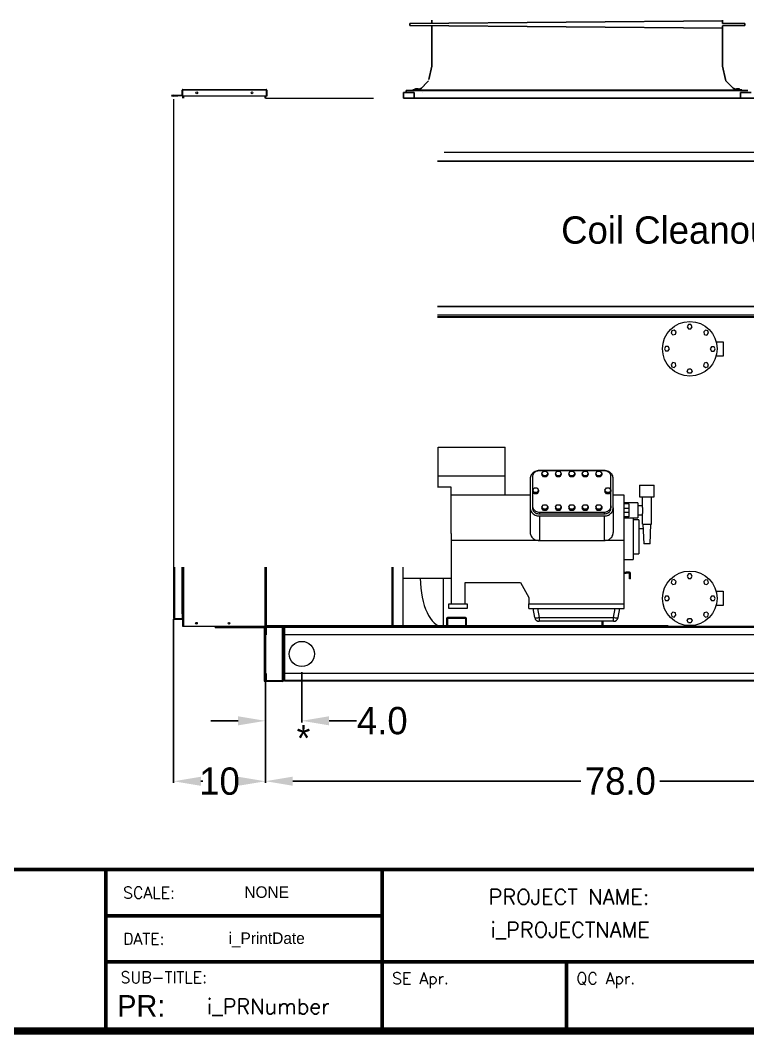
# Model space of a CAD drawing. Header units: inches. Extents: x 1284 to 1617, y -260 to -49.
# Drawn here: x 1462.3 to 1542.2, y -255.2 to -143.8 of the extents above; entities that cross this region are included whole.
import ezdxf
from ezdxf.enums import TextEntityAlignment as Align

# ---------------------------------------------------------------- set-up
doc = ezdxf.new("R2010")
doc.units = ezdxf.units.IN
doc.header["$MEASUREMENT"] = 0
doc.header["$PDSIZE"] = -1
doc.layers.add('1F64', color=7, linetype='Continuous')
doc.layers.add('L64', color=7, linetype='Continuous')
doc.styles.add('SIMPLEX', font='SIMPLEX')
doc.dimstyles.get("Standard").update_dxf_attribs({"dimtxt": 3, "dimasz": 3, "dimexe": 0.18, "dimexo": 0.0625, "dimgap": 0.09, "dimtad": 0, "dimtih": 1, "dimtoh": 1, "dimdec": 1, "dimzin": 0, "dimdsep": 46, "dimtxsty": 'Standard', "dimcen": 0.09, "dimadec": 0, "dimazin": 0, "dimtfac": 1, "dimtdec": 1, "dimtofl": 0, "dimtmove": 0, "dimatfit": 3, "dimfxl": 1, "dimtolj": 1, "dimtzin": 0, "dimarcsym": 0})

# ---------------------------------------------------------------- blocks, each defined once
blk = doc.blocks.new('*D24')
at = {"color": 0, "lineweight": -2}
for p, q in [((1489.25, -216.47), (1489.25, -220.93)), ((1493.25, -217.47), (1493.25, -220.93)), ((1486.25, -220.75), (1483.25, -220.75)), ((1496.25, -220.75), (1499.25, -220.75))]:
    blk.add_line(p, q, dxfattribs=at)
at = {"color": 0}
for points in [[(1486.25, -220.25), (1486.25, -221.25), (1489.25, -220.75)], [(1496.25, -220.25), (1496.25, -221.25), (1493.25, -220.75)]]:
    blk.add_solid(points, dxfattribs=at)
at = {"layer": 'Defpoints', "color": 0}
for p in [(1489.25, -216.41), (1493.25, -217.41), (1489.25, -220.75)]:
    blk.add_point(p, dxfattribs=at)
at = {"color": 0, "insert": (1502.09, -220.75), "char_height": 3, "attachment_point": 5}
blk.add_mtext('\\A1;4.0', dxfattribs=at)
blk = doc.blocks.new('*D25')
at = {"color": 0, "lineweight": -2}
for p, q in [((1479.17, -209.57), (1479.17, -227.57)), ((1489.25, -216.47), (1489.25, -227.57)), ((1482.17, -227.39), (1482.37, -227.39)), ((1486.25, -227.39), (1486.05, -227.39))]:
    blk.add_line(p, q, dxfattribs=at)
at = {"color": 0}
for points in [[(1482.17, -226.89), (1482.17, -227.89), (1479.17, -227.39)], [(1486.25, -226.89), (1486.25, -227.89), (1489.25, -227.39)]]:
    blk.add_solid(points, dxfattribs=at)
at = {"layer": 'Defpoints', "color": 0}
for p in [(1479.17, -209.51), (1489.25, -216.41), (1479.17, -227.39)]:
    blk.add_point(p, dxfattribs=at)
at = {"color": 0, "insert": (1484.21, -227.39), "char_height": 3, "attachment_point": 5}
blk.add_mtext('\\A1;10', dxfattribs=at)
blk = doc.blocks.new('*D27')
at = {"color": 0, "lineweight": -2}
for p, q in [((1489.25, -218.08), (1489.25, -227.56)), ((1567.24, -220.26), (1567.24, -227.56)), ((1492.25, -227.38), (1523.9, -227.38)), ((1564.24, -227.38), (1532.58, -227.38))]:
    blk.add_line(p, q, dxfattribs=at)
at = {"color": 0}
for points in [[(1492.25, -226.88), (1492.25, -227.88), (1489.25, -227.38)], [(1564.24, -226.88), (1564.24, -227.88), (1567.24, -227.38)]]:
    blk.add_solid(points, dxfattribs=at)
at = {"layer": 'Defpoints', "color": 0}
for p in [(1489.25, -218.01), (1567.24, -220.19), (1567.24, -227.38)]:
    blk.add_point(p, dxfattribs=at)
at = {"color": 0, "insert": (1528.24, -227.38), "char_height": 3, "attachment_point": 5}
blk.add_mtext('\\A1;78.0', dxfattribs=at)

msp = doc.modelspace()

# ---------------------------------------------------------------- linework, layer by layer
at = {"color": 7}
for p, q in [((1566.7, -152.41), (1508.17, -152.36)), ((1489.25, -210.31), (1533.5, -210.31)), ((1493.25, -215.41), (1493.25, -217.41)), ((1493.25, -215.41), (1493.25, -217.41))]:
    msp.add_line(p, q, dxfattribs=at)
at = {"color": 7, "lineweight": 25}
for p, q in [((1471.72, -237.09), (1572.97, -237.09)), ((1471.72, -254.81), (1471.72, -237.09)), ((1502.09, -237.09), (1502.09, -254.81)), ((1502.09, -242.16), (1471.72, -242.16)), ((1572.97, -247.22), (1471.72, -247.22)), ((1522.34, -247.22), (1522.34, -254.81))]:
    msp.add_line(p, q, dxfattribs=at)
for points, const_width in [([(1289.47, -254.81), (1613.47, -254.81), (1613.47, -52.31), (1289.47, -52.31), (1289.47, -254.81)], 0.81), ([(1613.47, -237.09), (1370.47, -237.09), (1370.47, -254.81)], 0.405), ([(1471.72, -237.09), (1471.72, -254.81)], 0.405), ([(1502.09, -237.09), (1502.09, -254.81)], 0.405), ([(1502.09, -242.16), (1471.72, -242.16)], 0.405), ([(1572.97, -247.22), (1471.72, -247.22)], 0.405), ([(1522.34, -247.22), (1522.34, -254.81)], 0.405)]:
    msp.add_lwpolyline(points, dxfattribs=dict(at, const_width=const_width))
at = {"layer": '1F64', "color": 7, "linetype": 'Continuous', "lineweight": 25}
for p, q in [((1505.1, -144.18), (1539.47, -143.88)), ((1505.1, -144.4), (1505.1, -144.18)), ((1539.47, -144.7), (1505.1, -144.4)), ((1507.54, -144.16), (1507.54, -143.83)), ((1507.54, -148.88), (1507.54, -144.42)), ((1539.47, -143.83), (1539.47, -144.16)), ((1539.47, -144.16), (1541.91, -144.18)), ((1541.91, -144.4), (1539.47, -144.42)), ((1539.47, -144.42), (1539.47, -148.88)), ((1541.91, -144.18), (1541.91, -144.4)), ((1507.54, -148.88), (1507.21, -150.31)), ((1539.47, -148.88), (1539.8, -150.31)), ((1539.8, -150.31), (1539.84, -150.48)), ((1505.43, -151.54), (1505.43, -151.46)), ((1505.43, -151.46), (1506.17, -151.46)), ((1505.63, -151.46), (1505.63, -151.43)), ((1505.63, -151.43), (1506.03, -151.43)), ((1505.79, -151.34), (1505.79, -151.34)), ((1506.03, -151.43), (1506.1, -151.43)), ((1506.39, -151.28), (1506.1, -151.43)), ((1506.1, -151.43), (1506.1, -151.46)), ((1506.17, -151.46), (1506.3, -151.46)), ((1506.3, -151.46), (1506.3, -151.54)), ((1506.72, -150.94), (1506.39, -151.28)), ((1506.7, -150.94), (1507.17, -150.48)), ((1539.84, -150.48), (1540.31, -150.94)), ((1540.63, -151.28), (1540.29, -150.94)), ((1540.91, -151.43), (1540.63, -151.28)), ((1540.71, -151.54), (1540.71, -151.46)), ((1540.71, -151.46), (1541.45, -151.46)), ((1540.91, -151.46), (1540.92, -151.43)), ((1540.92, -151.43), (1541.31, -151.43)), ((1541.05, -151.34), (1541.05, -151.34)), ((1541.06, -151.34), (1541.06, -151.34)), ((1541.11, -151.35), (1541.11, -151.34)), ((1541.14, -151.34), (1541.14, -151.35)), ((1541.21, -151.34), (1541.21, -151.34)), ((1541.24, -151.34), (1541.23, -151.34)), ((1541.23, -151.34), (1541.23, -151.35)), ((1541.24, -151.35), (1541.24, -151.34)), ((1541.24, -151.34), (1541.24, -151.34)), ((1541.24, -151.34), (1541.24, -151.35)), ((1541.31, -151.43), (1541.38, -151.43)), ((1541.38, -151.43), (1541.38, -151.46)), ((1541.45, -151.46), (1541.58, -151.46)), ((1541.58, -151.46), (1541.58, -151.54)), ((1504.41, -151.77), (1504.41, -152.36)), ((1504.41, -151.77), (1505.59, -151.77)), ((1505.59, -152.36), (1504.41, -152.36)), ((1504.7, -151.54), (1504.79, -151.54)), ((1504.71, -151.71), (1504.7, -151.55)), ((1504.72, -151.71), (1504.72, -151.55)), ((1504.79, -151.54), (1505.43, -151.53)), ((1505.43, -151.54), (1505.44, -151.54)), ((1505.44, -151.54), (1505.5, -151.54)), ((1505.59, -151.77), (1505.59, -152.36)), ((1541.42, -152.36), (1505.59, -152.36)), ((1540.71, -151.5), (1506.3, -151.5)), ((1506.3, -151.53), (1540.71, -151.53)), ((1506.47, -151.77), (1506.47, -151.77)), ((1541.42, -152.36), (1541.42, -151.77)), ((1541.42, -151.77), (1542.6, -151.77)), ((1542.6, -152.36), (1541.42, -152.36)), ((1541.52, -151.54), (1541.57, -151.54)), ((1541.57, -151.54), (1541.58, -151.54)), ((1541.58, -151.53), (1542.23, -151.54))]:
    msp.add_line(p, q, dxfattribs=at)
for start, end in [(111.9486, 137.4745), (42.5255, 68.0156)]:
    msp.add_arc((1505.87, -151.64), 0.316, start, end, dxfattribs=at)
for points, knots in [([(1505.75, -151.35), (1505.75, -151.35), (1505.75, -151.35), (1505.75, -151.35), (1505.75, -151.35), (1505.76, -151.34), (1505.76, -151.34), (1505.77, -151.34), (1505.77, -151.34)], [0, 0, 0, 0, 0.014816, 0.128804, 0.369196, 0.609467, 0.853324, 1, 1, 1, 1]), ([(1505.79, -151.34), (1505.79, -151.34), (1505.78, -151.34), (1505.78, -151.34), (1505.78, -151.34), (1505.77, -151.34), (1505.77, -151.34)], [0, 0, 0, 0, 0.327625, 0.645743, 0.962962, 1, 1, 1, 1]), ([(1505.79, -151.34), (1505.79, -151.34), (1505.79, -151.34), (1505.79, -151.35), (1505.8, -151.35), (1505.81, -151.35), (1505.83, -151.35), (1505.84, -151.34), (1505.85, -151.34), (1505.85, -151.34)], [0, 0, 0, 0, 0.095307, 0.250124, 0.40119, 0.547904, 0.692937, 0.839576, 1, 1, 1, 1]), ([(1505.88, -151.34), (1505.88, -151.34), (1505.87, -151.34), (1505.86, -151.34), (1505.86, -151.34), (1505.85, -151.34)], [0, 0, 0, 0, 0.5, 0.5, 1, 1, 1, 1]), ([(1505.88, -151.34), (1505.88, -151.34), (1505.89, -151.34), (1505.91, -151.35), (1505.92, -151.35), (1505.93, -151.35), (1505.94, -151.35), (1505.94, -151.34), (1505.94, -151.34), (1505.94, -151.34)], [0, 0, 0, 0, 0.154655, 0.309459, 0.460521, 0.607228, 0.75226, 0.898895, 1, 1, 1, 1]), ([(1505.94, -151.34), (1505.94, -151.34), (1505.94, -151.34), (1505.94, -151.34), (1505.94, -151.34)], [0, 0, 0, 0, 0.722606, 1, 1, 1, 1]), ([(1505.96, -151.34), (1505.96, -151.34), (1505.95, -151.34), (1505.95, -151.34), (1505.95, -151.34), (1505.95, -151.34)], [0, 0, 0, 0, 0.336266, 0.673008, 1, 1, 1, 1]), ([(1505.96, -151.34), (1505.96, -151.34), (1505.97, -151.34), (1505.98, -151.35), (1505.98, -151.35), (1505.98, -151.35), (1505.98, -151.35)], [0, 0, 0, 0, 0.310012, 0.620284, 0.923072, 1, 1, 1, 1]), ([(1540.92, -151.42), (1540.93, -151.41), (1540.96, -151.39), (1541, -151.36), (1541.03, -151.35), (1541.04, -151.34)], [0, 0, 0, 0, 0.351375, 0.742096, 1, 1, 1, 1]), ([(1541.03, -151.35), (1541.03, -151.35), (1541.03, -151.35), (1541.04, -151.35), (1541.04, -151.35), (1541.05, -151.34), (1541.06, -151.34), (1541.07, -151.34)], [0, 0, 0, 0, 0.0732586, 0.3003068, 0.5247839, 0.751732, 1, 1, 1, 1]), ([(1541.05, -151.34), (1541.05, -151.34), (1541.05, -151.34), (1541.06, -151.34), (1541.06, -151.34), (1541.06, -151.34)], [0, 0, 0, 0, 0.352869, 0.706243, 1, 1, 1, 1]), ([(1541.09, -151.34), (1541.09, -151.34), (1541.09, -151.34), (1541.08, -151.34), (1541.08, -151.34), (1541.07, -151.34), (1541.07, -151.34), (1541.07, -151.34)], [0, 0, 0, 0, 0.246496, 0.493367, 0.733073, 0.972083, 1, 1, 1, 1]), ([(1541.09, -151.34), (1541.09, -151.34), (1541.09, -151.34), (1541.1, -151.35), (1541.11, -151.35), (1541.12, -151.35), (1541.14, -151.35), (1541.15, -151.34), (1541.16, -151.34), (1541.16, -151.34)], [0, 0, 0, 0, 0.145992, 0.292129, 0.434742, 0.573234, 0.710145, 0.848574, 1, 1, 1, 1]), ([(1541.11, -151.34), (1541.1, -151.34), (1541.1, -151.34), (1541.09, -151.34), (1541.09, -151.34)], [0, 0, 0, 0, 0.874189, 1, 1, 1, 1]), ([(1541.11, -151.34), (1541.11, -151.34), (1541.12, -151.34), (1541.13, -151.34), (1541.13, -151.34), (1541.14, -151.34)], [0, 0, 0, 0, 0.5, 0.5, 1, 1, 1, 1]), ([(1541.15, -151.34), (1541.15, -151.34), (1541.14, -151.34), (1541.14, -151.34), (1541.14, -151.34)], [0, 0, 0, 0, 0.095383, 1, 1, 1, 1]), ([(1541.19, -151.34), (1541.19, -151.34), (1541.18, -151.34), (1541.17, -151.34), (1541.17, -151.34), (1541.16, -151.34), (1541.16, -151.34), (1541.16, -151.34)], [0, 0, 0, 0, 0.246483, 0.493347, 0.733061, 0.972099, 1, 1, 1, 1]), ([(1541.19, -151.34), (1541.19, -151.34), (1541.2, -151.34), (1541.21, -151.35), (1541.22, -151.35), (1541.23, -151.35), (1541.24, -151.35), (1541.24, -151.34), (1541.24, -151.34), (1541.24, -151.34)], [0, 0, 0, 0, 0.175487, 0.351146, 0.522558, 0.601245, 0.767206, 0.93307, 1, 1, 1, 1]), ([(1541.21, -151.34), (1541.21, -151.34), (1541.21, -151.34), (1541.2, -151.34), (1541.2, -151.34)], [0, 0, 0, 0, 0.874185, 1, 1, 1, 1]), ([(1541.21, -151.34), (1541.21, -151.34), (1541.21, -151.34), (1541.21, -151.34), (1541.22, -151.34), (1541.23, -151.34), (1541.23, -151.34), (1541.23, -151.34)], [0, 0, 0, 0, 0.2464974, 0.4933322, 0.7330389, 0.972083, 1, 1, 1, 1]), ([(1541.25, -151.34), (1541.25, -151.34), (1541.24, -151.34), (1541.24, -151.34), (1541.24, -151.34)], [0, 0, 0, 0, 0.4996563, 1, 1, 1, 1]), ([(1541.24, -151.34), (1541.24, -151.34), (1541.24, -151.34), (1541.24, -151.34), (1541.24, -151.34), (1541.24, -151.34)], [0, 0, 0, 0, 0.1143518, 0.9074961, 1, 1, 1, 1]), ([(1541.25, -151.34), (1541.25, -151.34), (1541.26, -151.34), (1541.26, -151.34), (1541.26, -151.34)], [0, 0, 0, 0, 0.874699, 1, 1, 1, 1]), ([(1541.26, -151.34), (1541.27, -151.35), (1541.31, -151.36), (1541.35, -151.39), (1541.37, -151.42), (1541.38, -151.43)], [0, 0, 0, 0, 0.327422, 0.724009, 1, 1, 1, 1]), ([(1504.7, -151.55), (1504.7, -151.54), (1504.7, -151.54), (1504.7, -151.54), (1504.7, -151.54)], [0, 0, 0, 0, 0.999997, 1, 1, 1, 1]), ([(1504.7, -151.55), (1504.7, -151.55), (1504.71, -151.55), (1504.71, -151.55), (1504.72, -151.55), (1504.72, -151.55)], [0, 0, 0, 0, 0.5, 0.5, 1, 1, 1, 1]), ([(1504.71, -151.71), (1504.71, -151.72), (1504.71, -151.73), (1504.71, -151.74), (1504.72, -151.75), (1504.73, -151.76), (1504.74, -151.76), (1504.75, -151.77), (1504.76, -151.77), (1504.77, -151.77)], [0, 0, 0, 0, 0.25, 0.25, 0.5, 0.5, 0.75, 0.75, 1, 1, 1, 1]), ([(1504.78, -151.77), (1504.77, -151.77), (1504.76, -151.77), (1504.74, -151.76), (1504.73, -151.74), (1504.73, -151.72), (1504.72, -151.71)], [0, 0, 0, 0, 0.250003, 0.500004, 0.750006, 1, 1, 1, 1]), ([(1505.5, -151.54), (1505.52, -151.54), (1505.55, -151.54), (1505.6, -151.54), (1505.61, -151.54), (1505.63, -151.54), (1505.64, -151.54), (1505.67, -151.54), (1505.69, -151.54), (1505.72, -151.54), (1505.73, -151.54), (1505.75, -151.54), (1505.77, -151.54), (1505.8, -151.54), (1505.82, -151.54), (1505.86, -151.54), (1505.87, -151.54), (1505.89, -151.54), (1505.9, -151.54), (1505.94, -151.54), (1505.96, -151.54), (1506, -151.54), (1506.01, -151.54), (1506.03, -151.54), (1506.04, -151.54), (1506.07, -151.54), (1506.09, -151.54), (1506.13, -151.54), (1506.15, -151.54), (1506.18, -151.54), (1506.2, -151.54), (1506.23, -151.54), (1506.24, -151.54), (1506.26, -151.54), (1506.27, -151.54), (1506.28, -151.54), (1506.29, -151.54), (1506.3, -151.54), (1506.3, -151.54), (1506.3, -151.54)], [0, 0, 0, 0, 0.125, 0.125, 0.15625, 0.15625, 0.1875, 0.1875, 0.25, 0.25, 0.28125, 0.28125, 0.3125, 0.3125, 0.375, 0.375, 0.40625, 0.40625, 0.4375, 0.4375, 0.5, 0.5, 0.53125, 0.53125, 0.5625, 0.5625, 0.625, 0.625, 0.6875, 0.6875, 0.75, 0.75, 0.8125, 0.8125, 0.875, 0.875, 0.9375, 0.9375, 1, 1, 1, 1]), ([(1540.72, -151.54), (1540.72, -151.54), (1540.72, -151.54), (1540.78, -151.54), (1540.87, -151.54), (1541, -151.54), (1541.15, -151.54), (1541.3, -151.54), (1541.4, -151.54), (1541.47, -151.54), (1541.5, -151.54), (1541.52, -151.54)], [0, 0, 0, 0, 0.08774, 0.218186, 0.348637, 0.479093, 0.609552, 0.740009, 0.870464, 0.911349, 1, 1, 1, 1]), ([(1541.58, -151.54), (1541.59, -151.54), (1541.63, -151.54), (1541.69, -151.54), (1541.75, -151.54), (1541.81, -151.54), (1541.85, -151.54), (1541.86, -151.54), (1541.86, -151.54), (1541.85, -151.54), (1541.82, -151.54), (1541.77, -151.54), (1541.71, -151.54), (1541.64, -151.54), (1541.6, -151.54), (1541.58, -151.54)], [0, 0, 0, 0, 0.056542, 0.140133, 0.223723, 0.307311, 0.390897, 0.474479, 0.500668, 0.584253, 0.667837, 0.751422, 0.835011, 0.918601, 1, 1, 1, 1])]:
    msp.add_open_spline(points, degree=3, knots=knots, dxfattribs=at)
for points in [[(1541.05, -151.34), (1541.04, -151.34), (1541.04, -151.34), (1541.03, -151.35)], [(1504.72, -151.71), (1504.71, -151.71), (1504.71, -151.71), (1504.71, -151.71)]]:
    msp.add_open_spline(points, degree=3, dxfattribs=at)
at = {"layer": 'L64', "color": 7, "linetype": 'Continuous', "lineweight": 15}
for p, q in [((1480.17, -151.49), (1480.1, -151.49)), ((1480.1, -152.02), (1480.1, -151.49)), ((1480.17, -152.02), (1480.17, -151.49)), ((1480.18, -151.49), (1480.18, -151.41)), ((1480.18, -151.41), (1489.32, -151.41)), ((1489.32, -151.49), (1480.18, -151.49)), ((1480.18, -152.16), (1480.18, -151.49)), ((1489.32, -151.41), (1489.32, -151.49)), ((1489.32, -151.49), (1489.32, -152.16)), ((1489.32, -151.49), (1489.32, -152.16)), ((1489.39, -151.49), (1489.32, -151.49)), ((1489.39, -151.49), (1489.39, -152.16)), ((1479.2, -152.06), (1478.95, -152.08)), ((1478.95, -152.08), (1478.96, -152.15)), ((1479.21, -152.14), (1478.96, -152.15)), ((1479.17, -152.47), (1479.17, -209.51)), ((1479.17, -152.47), (1479.17, -209.51)), ((1479.2, -152.06), (1480.1, -152.03)), ((1479.2, -152.06), (1479.21, -152.14)), ((1479.21, -152.14), (1480.1, -152.1)), ((1480.17, -152.02), (1480.1, -152.02)), ((1480.1, -152.03), (1480.1, -152.1)), ((1480.17, -151.55), (1480.18, -151.55)), ((1480.17, -152.36), (1480.17, -152.02)), ((1489.32, -152.16), (1480.18, -152.16)), ((1480.25, -152.16), (1480.25, -152.36)), ((1489.17, -152.16), (1489.17, -152.36)), ((1489.25, -152.16), (1489.25, -152.36)), ((1489.25, -152.36), (1501.12, -152.36)), ((1489.39, -152.16), (1489.32, -152.16)), ((1508.17, -159.25), (1566.65, -159.25)), ((1508.17, -159.25), (1566.65, -159.25)), ((1508.17, -159.25), (1566.65, -159.25)), ((1508.88, -158.32), (1566.65, -158.32)), ((1508.17, -159.3), (1566.65, -159.3)), ((1508.17, -175.2), (1566.65, -175.2)), ((1508.17, -175.25), (1566.65, -175.25)), ((1508.17, -175.25), (1566.65, -175.25)), ((1508.17, -176.17), (1566.65, -176.17)), ((1508.17, -176.36), (1566.45, -176.36)), ((1508.17, -176.36), (1566.7, -176.36)), ((1508.17, -176.41), (1566.45, -176.41)), ((1538.77, -179.12), (1539.53, -179.12)), ((1539.53, -179.12), (1539.53, -180.69)), ((1539.53, -180.69), (1538.77, -180.69)), ((1508.23, -190.7), (1515.6, -190.7)), ((1508.23, -193.84), (1508.23, -190.7)), ((1515.6, -193.84), (1515.6, -190.7)), ((1526.46, -193.28), (1519.34, -193.28)), ((1526.46, -193.29), (1519.34, -193.29)), ((1519.62, -193.58), (1519.78, -193.33)), ((1519.78, -193.83), (1519.62, -193.58)), ((1519.62, -193.58), (1519.62, -193.71)), ((1519.78, -193.96), (1519.62, -193.71)), ((1519.78, -193.33), (1520.1, -193.33)), ((1520.1, -193.33), (1520.26, -193.58)), ((1520.26, -193.58), (1520.1, -193.83)), ((1520.26, -193.71), (1520.1, -193.96)), ((1520.26, -193.58), (1520.26, -193.71)), ((1521.1, -193.58), (1521.26, -193.33)), ((1521.26, -193.83), (1521.1, -193.58)), ((1521.1, -193.58), (1521.1, -193.71)), ((1521.26, -193.96), (1521.1, -193.71)), ((1521.26, -193.33), (1521.58, -193.33)), ((1521.58, -193.33), (1521.75, -193.58)), ((1521.75, -193.58), (1521.58, -193.83)), ((1521.75, -193.71), (1521.58, -193.96)), ((1521.75, -193.58), (1521.75, -193.71)), ((1522.58, -193.58), (1522.74, -193.33)), ((1522.74, -193.83), (1522.58, -193.58)), ((1522.58, -193.58), (1522.58, -193.71)), ((1522.74, -193.96), (1522.58, -193.71)), ((1522.74, -193.33), (1523.06, -193.33)), ((1523.06, -193.33), (1523.23, -193.58)), ((1523.23, -193.58), (1523.06, -193.83)), ((1523.23, -193.71), (1523.06, -193.96)), ((1523.23, -193.58), (1523.23, -193.71)), ((1524.06, -193.58), (1524.22, -193.33)), ((1524.06, -193.58), (1524.06, -193.71)), ((1524.22, -193.83), (1524.06, -193.58)), ((1524.22, -193.96), (1524.06, -193.71)), ((1524.22, -193.33), (1524.54, -193.33)), ((1524.54, -193.33), (1524.71, -193.58)), ((1524.71, -193.58), (1524.54, -193.83)), ((1524.71, -193.71), (1524.54, -193.96)), ((1524.71, -193.58), (1524.71, -193.71)), ((1525.54, -193.58), (1525.7, -193.33)), ((1525.54, -193.58), (1525.54, -193.71)), ((1525.7, -193.83), (1525.54, -193.58)), ((1525.7, -193.96), (1525.54, -193.71)), ((1525.7, -193.33), (1526.02, -193.33)), ((1526.02, -193.33), (1526.19, -193.58)), ((1526.19, -193.58), (1526.02, -193.83)), ((1526.19, -193.71), (1526.02, -193.96)), ((1526.19, -193.58), (1526.19, -193.71)), ((1508.23, -195.1), (1508.23, -193.84)), ((1508.23, -193.84), (1515.6, -193.84)), ((1515.6, -195.98), (1515.6, -193.84)), ((1518.34, -194.16), (1518.34, -197.36)), ((1518.59, -193.96), (1518.59, -197.16)), ((1520.1, -193.83), (1519.78, -193.83)), ((1519.78, -193.83), (1519.78, -193.96)), ((1520.1, -193.96), (1519.78, -193.96)), ((1520.1, -193.83), (1520.1, -193.96)), ((1521.58, -193.83), (1521.26, -193.83)), ((1521.26, -193.83), (1521.26, -193.96)), ((1521.58, -193.96), (1521.26, -193.96)), ((1521.58, -193.83), (1521.58, -193.96)), ((1523.06, -193.83), (1522.74, -193.83)), ((1522.74, -193.83), (1522.74, -193.96)), ((1523.06, -193.96), (1522.74, -193.96)), ((1523.06, -193.83), (1523.06, -193.96)), ((1524.22, -193.83), (1524.22, -193.96)), ((1524.54, -193.83), (1524.22, -193.83)), ((1524.54, -193.96), (1524.22, -193.96)), ((1524.54, -193.83), (1524.54, -193.96)), ((1525.7, -193.83), (1525.7, -193.96)), ((1526.02, -193.83), (1525.7, -193.83)), ((1526.02, -193.96), (1525.7, -193.96)), ((1526.02, -193.83), (1526.02, -193.96)), ((1527.21, -197.16), (1527.21, -193.96)), ((1527.46, -197.36), (1527.46, -194.16)), ((1530.35, -194.89), (1530.35, -196.14)), ((1530.35, -194.89), (1531.97, -194.89)), ((1531.97, -196.14), (1531.97, -194.89)), ((1509.64, -195.1), (1508.17, -195.1)), ((1509.64, -200.17), (1509.64, -195.1)), ((1518.34, -195.98), (1509.64, -195.98)), ((1517.46, -195.92), (1517.46, -195.98)), ((1517.46, -195.92), (1518.34, -195.92)), ((1518.62, -195.42), (1518.78, -195.17)), ((1518.78, -195.67), (1518.62, -195.42)), ((1518.62, -195.42), (1518.62, -195.56)), ((1518.78, -195.81), (1518.62, -195.56)), ((1518.78, -195.17), (1519.1, -195.17)), ((1518.78, -195.67), (1518.78, -195.81)), ((1519.1, -195.67), (1518.78, -195.67)), ((1519.1, -195.81), (1518.78, -195.81)), ((1519.1, -195.17), (1519.26, -195.42)), ((1519.26, -195.42), (1519.1, -195.67)), ((1519.26, -195.56), (1519.1, -195.81)), ((1519.1, -195.67), (1519.1, -195.81)), ((1519.26, -195.42), (1519.26, -195.56)), ((1526.54, -195.42), (1526.7, -195.17)), ((1526.7, -195.67), (1526.54, -195.42)), ((1526.54, -195.42), (1526.54, -195.56)), ((1526.7, -195.81), (1526.54, -195.56)), ((1526.7, -195.17), (1527.02, -195.17)), ((1527.03, -195.67), (1526.7, -195.67)), ((1526.7, -195.67), (1526.7, -195.81)), ((1527.03, -195.81), (1526.7, -195.81)), ((1527.02, -195.17), (1527.19, -195.42)), ((1527.19, -195.42), (1527.03, -195.67)), ((1527.19, -195.56), (1527.03, -195.81)), ((1527.03, -195.67), (1527.03, -195.81)), ((1527.19, -195.42), (1527.19, -195.56)), ((1528.66, -195.98), (1527.46, -195.98)), ((1528.66, -200.96), (1528.66, -195.98)), ((1518.59, -197.16), (1518.59, -197.36)), ((1519.62, -197.27), (1519.78, -197.02)), ((1519.78, -197.02), (1520.1, -197.02)), ((1520.1, -197.02), (1520.26, -197.27)), ((1521.1, -197.27), (1521.26, -197.02)), ((1521.26, -197.02), (1521.58, -197.02)), ((1521.58, -197.02), (1521.75, -197.27)), ((1522.58, -197.27), (1522.74, -197.02)), ((1522.74, -197.02), (1523.06, -197.02)), ((1523.06, -197.02), (1523.23, -197.27)), ((1524.06, -197.27), (1524.22, -197.02)), ((1524.22, -197.02), (1524.54, -197.02)), ((1524.54, -197.02), (1524.71, -197.27)), ((1525.54, -197.27), (1525.7, -197.02)), ((1525.7, -197.02), (1526.02, -197.02)), ((1526.02, -197.02), (1526.19, -197.27)), ((1527.21, -197.16), (1527.21, -197.36)), ((1530.16, -196.83), (1528.66, -196.83)), ((1529.16, -196.94), (1528.66, -196.94)), ((1529.16, -196.94), (1529.16, -197.43)), ((1530.16, -196.83), (1530.16, -198.46)), ((1530.66, -197.14), (1530.16, -197.14)), ((1530.35, -196.14), (1531.97, -196.14)), ((1530.66, -197.31), (1530.66, -196.14)), ((1531.66, -199.14), (1531.66, -196.14)), ((1518.34, -197.36), (1518.34, -200.07)), ((1519.34, -197.82), (1519.34, -198.03)), ((1519.34, -197.82), (1526.46, -197.82)), ((1519.34, -198.03), (1526.46, -198.03)), ((1519.34, -198.25), (1526.46, -198.25)), ((1519.34, -198.25), (1519.34, -200.96)), ((1519.62, -197.27), (1519.62, -197.4)), ((1519.78, -197.52), (1519.62, -197.27)), ((1519.78, -197.65), (1519.62, -197.4)), ((1519.78, -197.52), (1519.78, -197.65)), ((1520.1, -197.52), (1519.78, -197.52)), ((1520.1, -197.65), (1519.78, -197.65)), ((1520.26, -197.27), (1520.1, -197.52)), ((1520.26, -197.4), (1520.1, -197.65)), ((1520.1, -197.52), (1520.1, -197.65)), ((1520.26, -197.27), (1520.26, -197.4)), ((1521.26, -197.52), (1521.1, -197.27)), ((1521.1, -197.27), (1521.1, -197.4)), ((1521.26, -197.65), (1521.1, -197.4)), ((1521.58, -197.52), (1521.26, -197.52)), ((1521.26, -197.52), (1521.26, -197.65)), ((1521.58, -197.65), (1521.26, -197.65)), ((1521.75, -197.27), (1521.58, -197.52)), ((1521.75, -197.4), (1521.58, -197.65)), ((1521.58, -197.52), (1521.58, -197.65)), ((1521.75, -197.27), (1521.75, -197.4)), ((1522.74, -197.52), (1522.58, -197.27)), ((1522.58, -197.27), (1522.58, -197.4)), ((1522.74, -197.65), (1522.58, -197.4)), ((1522.74, -197.52), (1522.74, -197.65)), ((1523.06, -197.52), (1522.74, -197.52)), ((1523.06, -197.65), (1522.74, -197.65)), ((1523.23, -197.27), (1523.06, -197.52)), ((1523.23, -197.4), (1523.06, -197.65)), ((1523.06, -197.52), (1523.06, -197.65)), ((1523.23, -197.27), (1523.23, -197.4)), ((1524.22, -197.52), (1524.06, -197.27)), ((1524.06, -197.27), (1524.06, -197.4)), ((1524.22, -197.65), (1524.06, -197.4)), ((1524.54, -197.52), (1524.22, -197.52)), ((1524.22, -197.52), (1524.22, -197.65)), ((1524.54, -197.65), (1524.22, -197.65)), ((1524.71, -197.27), (1524.54, -197.52)), ((1524.71, -197.4), (1524.54, -197.65)), ((1524.54, -197.52), (1524.54, -197.65)), ((1524.71, -197.27), (1524.71, -197.4)), ((1525.54, -197.27), (1525.54, -197.4)), ((1525.7, -197.52), (1525.54, -197.27)), ((1525.7, -197.65), (1525.54, -197.4)), ((1525.7, -197.52), (1525.7, -197.65)), ((1526.02, -197.52), (1525.7, -197.52)), ((1526.02, -197.65), (1525.7, -197.65)), ((1526.19, -197.27), (1526.02, -197.52)), ((1526.19, -197.4), (1526.02, -197.65)), ((1526.02, -197.52), (1526.02, -197.65)), ((1526.19, -197.27), (1526.19, -197.4)), ((1526.46, -197.82), (1526.46, -198.03)), ((1526.46, -198.25), (1526.46, -200.96)), ((1527.46, -197.36), (1527.46, -200.07)), ((1529.16, -197.43), (1528.66, -197.43)), ((1529.16, -197.86), (1528.66, -197.86)), ((1529.16, -197.43), (1529.16, -197.86)), ((1529.16, -197.86), (1529.16, -198.35)), ((1530.16, -198.14), (1530.66, -198.14)), ((1530.66, -197.31), (1530.66, -197.98)), ((1530.66, -199.14), (1530.66, -197.98)), ((1529.16, -198.35), (1528.66, -198.35)), ((1528.66, -198.46), (1530.16, -198.46)), ((1529.66, -198.46), (1529.66, -203.04)), ((1530.28, -198.67), (1529.66, -198.67)), ((1530.28, -198.67), (1530.28, -202.4)), ((1530.66, -199.14), (1531.66, -199.14)), ((1530.72, -199.14), (1530.8, -201.31)), ((1531.52, -201.31), (1531.6, -199.14)), ((1509.64, -200.17), (1509.64, -200.96)), ((1530.74, -199.66), (1530.28, -199.66)), ((1509.64, -200.96), (1509.64, -207.91)), ((1519.34, -200.96), (1509.64, -200.96)), ((1519.34, -200.96), (1526.46, -200.96)), ((1528.66, -200.96), (1526.46, -200.96)), ((1528.66, -207.91), (1528.66, -200.96)), ((1531.52, -201.31), (1530.8, -201.31)), ((1529.66, -202.4), (1530.28, -202.4)), ((1528.66, -203.04), (1529.66, -203.04)), ((1479.25, -203.86), (1479.25, -209.51)), ((1479.25, -203.86), (1479.25, -209.51)), ((1480.1, -209.01), (1480.1, -203.86)), ((1480.1, -203.86), (1480.1, -209.51)), ((1480.1, -209.01), (1480.1, -203.86)), ((1480.1, -203.86), (1480.1, -209.51)), ((1480.17, -210.41), (1480.17, -203.86)), ((1480.17, -210.41), (1480.17, -203.86)), ((1480.25, -203.86), (1480.25, -210.41)), ((1480.25, -203.86), (1480.25, -210.41)), ((1489.17, -203.86), (1489.17, -210.41)), ((1489.25, -203.86), (1489.25, -210.41)), ((1489.35, -203.86), (1489.35, -210.31)), ((1503.14, -203.86), (1503.14, -210.31)), ((1503.25, -203.86), (1503.25, -210.31)), ((1503.25, -210.31), (1503.25, -203.86)), ((1504.39, -210.31), (1504.39, -203.86)), ((1528.66, -204.41), (1528.87, -204.41)), ((1528.66, -204.52), (1528.87, -204.52)), ((1528.87, -204.41), (1528.87, -204.52)), ((1529.25, -204.41), (1528.87, -204.41)), ((1529.25, -204.52), (1528.87, -204.52)), ((1529.25, -204.41), (1529.25, -204.52)), ((1529.25, -204.52), (1529.35, -204.52)), ((1529.25, -205.16), (1529.25, -204.52)), ((1529.35, -205.16), (1529.35, -204.52)), ((1504.39, -205.1), (1509.64, -205.1)), ((1508.76, -205.1), (1508.76, -210.41)), ((1508.77, -205.1), (1508.77, -210.4)), ((1508.78, -205.1), (1508.78, -210.41)), ((1511.18, -205.57), (1515.05, -205.57)), ((1511.18, -207.91), (1511.18, -205.57)), ((1515.05, -205.57), (1517.26, -205.57)), ((1517.26, -205.57), (1518.17, -207.19)), ((1529.35, -205.16), (1529.25, -205.16)), ((1538.77, -206.52), (1539.53, -206.52)), ((1539.53, -206.52), (1539.53, -208.09)), ((1509.41, -208.41), (1509.41, -207.91)), ((1509.41, -207.91), (1511.41, -207.91)), ((1511.41, -207.91), (1511.41, -208.41)), ((1518.17, -207.19), (1518.17, -207.91)), ((1518.17, -207.91), (1528.66, -207.91)), ((1518.17, -208.41), (1518.17, -207.91)), ((1528.66, -208.41), (1528.66, -207.91)), ((1539.53, -208.09), (1538.77, -208.09)), ((1480.1, -209.01), (1480.17, -209.01)), ((1480.1, -209.01), (1480.1, -209.51)), ((1509.25, -209.41), (1509.25, -209.52)), ((1511.24, -209.41), (1509.25, -209.41)), ((1511.41, -208.41), (1509.41, -208.41)), ((1511.24, -209.52), (1511.24, -209.41)), ((1518.17, -208.41), (1528.66, -208.41)), ((1518.83, -209.4), (1518.66, -208.41)), ((1519.15, -208.41), (1519.33, -209.4)), ((1519.33, -209.4), (1527.49, -209.4)), ((1519.33, -209.4), (1519.33, -209.82)), ((1527.49, -209.4), (1527.67, -208.41)), ((1527.49, -209.82), (1527.49, -209.4)), ((1528.16, -208.41), (1527.98, -209.4)), ((1479.17, -209.51), (1479.25, -209.51)), ((1479.25, -209.51), (1480.1, -209.51)), ((1479.25, -209.51), (1479.25, -209.58)), ((1479.25, -209.51), (1480.17, -209.51)), ((1479.25, -209.58), (1480.17, -209.58)), ((1480.1, -209.51), (1480.17, -209.51)), ((1480.1, -209.51), (1480.1, -209.51)), ((1480.25, -210.41), (1480.17, -210.41)), ((1489.17, -210.41), (1480.25, -210.41)), ((1483.75, -210.41), (1483.75, -210.55)), ((1489.11, -210.41), (1489.11, -216.41)), ((1489.11, -210.41), (1489.11, -216.41)), ((1489.25, -210.41), (1489.17, -210.41)), ((1489.25, -210.31), (1489.35, -210.31)), ((1489.25, -210.41), (1489.25, -210.52)), ((1489.35, -210.52), (1489.25, -210.52)), ((1489.25, -210.52), (1489.25, -211.29)), ((1489.35, -210.31), (1503.14, -210.31)), ((1489.35, -210.31), (1489.35, -210.41)), ((1489.35, -210.41), (1489.35, -210.52)), ((1491.14, -210.41), (1489.35, -210.41)), ((1491.14, -210.52), (1489.35, -210.52)), ((1489.35, -210.52), (1489.35, -211.29)), ((1491.14, -210.41), (1503.14, -210.41)), ((1491.14, -210.52), (1491.14, -210.41)), ((1491.14, -216.31), (1491.14, -210.52)), ((1491.25, -210.52), (1491.14, -210.52)), ((1491.25, -210.52), (1491.25, -216.31)), ((1491.25, -210.52), (1491.35, -210.52)), ((1565.13, -210.41), (1491.35, -210.41)), ((1491.35, -210.41), (1491.35, -210.52)), ((1565.13, -210.52), (1491.35, -210.52)), ((1491.35, -210.52), (1491.35, -211.29)), ((1491.35, -210.52), (1491.35, -216.31)), ((1491.35, -210.52), (1491.35, -210.52)), ((1503.14, -210.31), (1503.14, -210.41)), ((1503.14, -210.31), (1503.25, -210.31)), ((1503.25, -210.31), (1503.25, -210.31)), ((1503.25, -210.31), (1504.39, -210.31)), ((1508.76, -210.41), (1508.77, -210.4)), ((1508.77, -210.4), (1508.78, -210.41)), ((1509.25, -209.52), (1509.14, -209.52)), ((1509.14, -209.52), (1509.14, -210.41)), ((1511.24, -209.52), (1509.25, -209.52)), ((1509.25, -209.52), (1509.25, -210.41)), ((1511.35, -209.52), (1511.25, -209.52)), ((1511.25, -210.41), (1511.25, -209.52)), ((1511.35, -210.41), (1511.35, -209.52)), ((1527.49, -209.82), (1519.33, -209.82)), ((1526.25, -210.41), (1526.25, -209.82)), ((1526.35, -210.41), (1526.35, -209.82)), ((1489.11, -210.55), (1483.75, -210.55)), ((1487.74, -210.55), (1487.25, -210.55)), ((1489.25, -211.29), (1489.25, -215.54)), ((1489.35, -211.29), (1489.25, -211.29)), ((1565.13, -211.29), (1491.35, -211.29)), ((1491.35, -215.54), (1491.35, -211.29)), ((1489.25, -215.54), (1489.35, -215.54)), ((1489.25, -215.54), (1489.25, -216.31)), ((1489.35, -215.54), (1489.35, -216.31)), ((1565.13, -215.54), (1491.35, -215.54)), ((1491.35, -215.54), (1491.35, -216.31)), ((1489.11, -216.41), (1489.25, -216.41)), ((1489.11, -216.41), (1489.11, -216.41)), ((1489.25, -216.31), (1489.25, -216.41)), ((1489.25, -216.31), (1489.35, -216.31)), ((1489.35, -216.31), (1489.35, -216.41)), ((1489.35, -216.31), (1491.14, -216.31)), ((1489.35, -216.41), (1491.14, -216.41)), ((1491.14, -216.31), (1491.25, -216.31)), ((1491.14, -216.41), (1491.14, -216.31)), ((1491.25, -216.31), (1491.35, -216.31)), ((1565.13, -216.31), (1491.35, -216.31)), ((1491.35, -216.31), (1491.35, -216.41)), ((1491.35, -216.31), (1491.35, -216.31)), ((1565.13, -216.41), (1491.35, -216.41))]:
    msp.add_line(p, q, dxfattribs=at)
for points in [[(1534.29, -178.31), (1534.36, -178.04), (1534.16, -177.84), (1533.89, -177.92), (1533.82, -178.19), (1534.02, -178.38)], [(1535.57, -177.47), (1535.71, -177.71), (1535.99, -177.71), (1536.13, -177.47), (1535.99, -177.22), (1535.71, -177.22)], [(1537.46, -178.32), (1537.73, -178.39), (1537.93, -178.19), (1537.86, -177.92), (1537.59, -177.85), (1537.39, -178.05)], [(1533.63, -179.9), (1533.49, -179.65), (1533.21, -179.65), (1533.07, -179.9), (1533.21, -180.14), (1533.49, -180.14)], [(1538.11, -179.91), (1538.25, -180.15), (1538.53, -180.15), (1538.67, -179.91), (1538.53, -179.67), (1538.25, -179.67)], [(1534.28, -181.48), (1534.01, -181.41), (1533.81, -181.61), (1533.88, -181.88), (1534.15, -181.95), (1534.35, -181.76)], [(1537.45, -181.49), (1537.38, -181.76), (1537.58, -181.96), (1537.85, -181.89), (1537.92, -181.62), (1537.72, -181.42)], [(1535.57, -182.34), (1535.71, -182.1), (1535.99, -182.1), (1536.13, -182.34), (1535.99, -182.58), (1535.71, -182.58)], [(1535.57, -204.86), (1535.71, -205.11), (1535.99, -205.11), (1536.13, -204.86), (1535.99, -204.62), (1535.71, -204.62)], [(1534.29, -205.71), (1534.36, -205.44), (1534.16, -205.24), (1533.89, -205.31), (1533.82, -205.59), (1534.02, -205.78)], [(1537.46, -205.72), (1537.73, -205.79), (1537.93, -205.59), (1537.86, -205.32), (1537.59, -205.25), (1537.39, -205.45)], [(1533.63, -207.3), (1533.49, -207.05), (1533.21, -207.05), (1533.07, -207.3), (1533.21, -207.54), (1533.49, -207.54)], [(1538.11, -207.31), (1538.25, -207.55), (1538.53, -207.55), (1538.67, -207.31), (1538.53, -207.07), (1538.25, -207.07)], [(1534.28, -208.88), (1534.01, -208.81), (1533.81, -209.01), (1533.88, -209.28), (1534.15, -209.35), (1534.35, -209.15)], [(1537.45, -208.89), (1537.38, -209.16), (1537.58, -209.36), (1537.85, -209.29), (1537.92, -209.02), (1537.72, -208.82)], [(1535.57, -209.74), (1535.71, -209.5), (1535.99, -209.5), (1536.13, -209.74), (1535.99, -209.98), (1535.71, -209.98)]]:
    msp.add_lwpolyline(points, close=True, dxfattribs=at)
at = {"layer": 'L64', "color": 7, "linetype": 'Continuous', "lineweight": 15, "flags": 128}
for points in [[(1519.34, -193.28), (1519.22, -193.28), (1519.1, -193.3), (1518.99, -193.33), (1518.88, -193.38), (1518.77, -193.43), (1518.68, -193.5), (1518.59, -193.58), (1518.52, -193.66), (1518.45, -193.75), (1518.41, -193.85), (1518.37, -193.95), (1518.35, -194.06), (1518.34, -194.16)], [(1519.34, -193.29), (1519.23, -193.3), (1519.13, -193.32), (1519.03, -193.35), (1518.93, -193.4), (1518.85, -193.46), (1518.77, -193.52), (1518.71, -193.6), (1518.66, -193.68), (1518.62, -193.77), (1518.6, -193.86), (1518.59, -193.96)], [(1527.46, -194.16), (1527.46, -194.06), (1527.43, -193.95), (1527.4, -193.85), (1527.35, -193.75), (1527.29, -193.66), (1527.21, -193.58), (1527.13, -193.5), (1527.03, -193.43), (1526.93, -193.38), (1526.82, -193.33), (1526.7, -193.3), (1526.58, -193.28), (1526.46, -193.28)], [(1527.21, -193.96), (1527.2, -193.86), (1527.18, -193.77), (1527.14, -193.68), (1527.09, -193.6), (1527.03, -193.52), (1526.95, -193.46), (1526.87, -193.4), (1526.77, -193.35), (1526.67, -193.32), (1526.57, -193.3), (1526.46, -193.29)], [(1518.59, -197.16), (1518.6, -197.25), (1518.62, -197.35), (1518.66, -197.43), (1518.71, -197.52), (1518.77, -197.59), (1518.85, -197.66), (1518.93, -197.72), (1519.03, -197.76), (1519.13, -197.8), (1519.23, -197.82), (1519.34, -197.82)], [(1526.46, -197.82), (1526.57, -197.82), (1526.67, -197.8), (1526.77, -197.76), (1526.87, -197.72), (1526.95, -197.66), (1527.03, -197.59), (1527.09, -197.52), (1527.14, -197.43), (1527.18, -197.35), (1527.2, -197.25), (1527.21, -197.16)], [(1518.34, -197.36), (1518.35, -197.47), (1518.37, -197.58), (1518.41, -197.68), (1518.45, -197.78), (1518.52, -197.87), (1518.59, -197.95), (1518.68, -198.03), (1518.77, -198.09), (1518.88, -198.15), (1518.99, -198.19), (1519.1, -198.23), (1519.22, -198.25), (1519.34, -198.25)], [(1518.59, -197.36), (1518.6, -197.46), (1518.62, -197.55), (1518.66, -197.64), (1518.71, -197.72), (1518.77, -197.8), (1518.85, -197.87), (1518.93, -197.92), (1519.03, -197.97), (1519.13, -198), (1519.23, -198.02), (1519.34, -198.03)], [(1526.46, -198.03), (1526.57, -198.02), (1526.67, -198), (1526.77, -197.97), (1526.87, -197.92), (1526.95, -197.87), (1527.03, -197.8), (1527.09, -197.72), (1527.14, -197.64), (1527.18, -197.55), (1527.2, -197.46), (1527.21, -197.36)], [(1526.46, -198.25), (1526.58, -198.25), (1526.7, -198.23), (1526.82, -198.19), (1526.93, -198.15), (1527.03, -198.09), (1527.13, -198.03), (1527.21, -197.95), (1527.29, -197.87), (1527.35, -197.78), (1527.4, -197.68), (1527.43, -197.58), (1527.46, -197.47), (1527.46, -197.36)], [(1518.34, -200.07), (1518.35, -200.18), (1518.37, -200.28), (1518.41, -200.38), (1518.45, -200.48), (1518.52, -200.57), (1518.59, -200.66), (1518.68, -200.73), (1518.77, -200.8), (1518.88, -200.86), (1518.99, -200.9), (1519.1, -200.93), (1519.22, -200.95), (1519.34, -200.96)], [(1526.46, -200.96), (1526.58, -200.95), (1526.7, -200.93), (1526.82, -200.9), (1526.93, -200.86), (1527.03, -200.8), (1527.13, -200.73), (1527.21, -200.66), (1527.29, -200.57), (1527.35, -200.48), (1527.4, -200.38), (1527.43, -200.28), (1527.46, -200.18), (1527.46, -200.07)], [(1518.83, -209.4), (1518.84, -209.42), (1518.87, -209.43), (1518.9, -209.43), (1518.95, -209.44), (1519.01, -209.44), (1519.08, -209.43), (1519.16, -209.43), (1519.24, -209.42), (1519.33, -209.4)], [(1527.49, -209.4), (1527.57, -209.42), (1527.66, -209.43), (1527.73, -209.43), (1527.8, -209.44), (1527.86, -209.44), (1527.91, -209.43), (1527.95, -209.43), (1527.97, -209.42), (1527.98, -209.4)]]:
    msp.add_lwpolyline(points, dxfattribs=at)
at = {"layer": 'L64', "color": 7, "linetype": 'Continuous', "lineweight": 15}
for centre, radius in [((1481.71, -151.79), 0.0995), ((1487.78, -151.79), 0.0995), ((1535.87, -179.9), 3), ((1535.87, -207.3), 3), ((1481.67, -210.04), 0.0995), ((1485.25, -210.04), 0.0995), ((1493.25, -213.41), 1.38)]:
    msp.add_circle(centre, radius, dxfattribs=at)
for centre, radius, start, end in [((1480.18, -151.49), 0.0757, 90, 180), ((1480.18, -151.49), 0.001, 90, 180), ((1489.32, -151.49), 0.0757, 0, 90), ((1489.32, -151.49), 0.001, 0, 90), ((1480.1, -152.02), 0.001, 272.5, 0), ((1480.1, -152.02), 0.0757, 272.5, 343.347), ((1529.25, -204.52), 0.106, 0, 90), ((1529.25, -204.52), 0.001, 0, 90), ((1509.25, -209.52), 0.106, 90, 180), ((1511.24, -209.52), 0.106, 0, 90), ((1519.33, -209.32), 0.5, 190, 270), ((1527.49, -209.32), 0.5, 270, 350), ((1479.25, -209.51), 0.0757, 180, 270), ((1479.25, -209.51), 0.001, 180, 270), ((1489.35, -210.52), 0.106, 90, 180), ((1489.35, -210.52), 0.001, 90, 180), ((1491.14, -210.52), 0.106, 360, 90), ((1491.14, -210.52), 0.001, 0, 90), ((1509.25, -209.52), 0.001, 90, 180), ((1511.24, -209.52), 0.001, 0, 90), ((1489.35, -216.31), 0.106, 180, 270), ((1489.35, -216.31), 0.001, 180, 270), ((1491.14, -216.31), 0.001, 270, 0), ((1491.14, -216.31), 0.106, 270, 0)]:
    msp.add_arc(centre, radius, start, end, dxfattribs=at)
msp.add_ellipse((1508.77, -205.04), major_axis=(0, 5.38), ratio=0.465116, start_param=1.582424, end_param=3.136731, dxfattribs=at)
for points, knots in [([(1489.25, -210.31), (1489.25, -210.32), (1489.25, -210.35), (1489.28, -210.38), (1489.31, -210.41), (1489.34, -210.41), (1489.35, -210.41)], [0, 0, 0, 0, 0.250001, 0.5, 0.75, 1, 1, 1, 1]), ([(1489.35, -210.41), (1489.35, -210.41), (1489.35, -210.41), (1489.35, -210.38), (1489.35, -210.35), (1489.35, -210.32), (1489.35, -210.31)], [0, 0, 0, 0, 0.250001, 0.499999, 0.75, 1, 1, 1, 1])]:
    msp.add_open_spline(points, degree=3, knots=knots, dxfattribs=at)

# ---------------------------------------------------------------- texts
at = {"color": 7, "text_generation_flag": 2}
msp.add_text('*', height=2.89, dxfattribs=at).set_placement((1494.19, -224.09))
at = {"color": 7, "lineweight": 25, "style": 'SIMPLEX'}
for s, p in [('SCALE:', (1473.62, -240.26)), ('DATE:', (1473.62, -245.32)), ('SUB-TITLE:', (1473.34, -249.55)), ('SE Apr.', (1503.17, -249.67)), ('QC Apr.', (1523.42, -249.67))]:
    msp.add_text(s, height=1.266, dxfattribs=at).set_placement(p)
at = {"color": 7, "lineweight": 25}
for s, height, p in [('NONE', 1.266, (1489.39, -240.19)), ('i_PrintDate', 1.2656, (1489.39, -245.25))]:
    msp.add_text(s, height=height, dxfattribs=at).set_placement(p, align=Align.CENTER)
at = {"color": 7, "lineweight": 25, "style": 'SIMPLEX'}
for s, height, p in [('PROJECT NAME:', 1.6807, (1522.6, -240.93)), ('i_PROJECTNAME', 1.6807, (1522.72, -244.53)), ('i_PRNumber', 1.681, (1489.57, -252.95))]:
    msp.add_text(s, height=height, dxfattribs=at).set_placement(p, align=Align.CENTER)
at = {"color": 7, "lineweight": 25}
msp.add_text('PR:', height=2.373, dxfattribs=at).set_placement((1478.26, -253.24), align=Align.RIGHT)
at = {"color": 7, "insert": (1545.82, -168.4), "char_height": 3, "attachment_point": 9}
msp.add_mtext('Coil Cleanout', dxfattribs=at)

# ---------------------------------------------------------------- dimensions: what is measured, and where the dimension line sits
at = {"color": 7}
dim = msp.add_linear_dim(base=(1479.17, -227.39), p1=(1489.25, -216.41), p2=(1479.17, -209.51), text='10', dimstyle='Standard', dxfattribs=at)
dim.commit()
dim.dimension.update_dxf_attribs({"geometry": '*D25', "text_midpoint": (1484.21, -227.39), "dimtype": 160})
for base, p1, p2, picture, middle in [((1489.25, -220.75), (1493.25, -217.41), (1489.25, -216.41), '*D24', (1502.09, -220.75)), ((1567.24, -227.38), (1489.25, -218.01), (1567.24, -220.19), '*D27', (1528.24, -227.38))]:
    dim = msp.add_linear_dim(base=base, p1=p1, p2=p2, dimstyle='Standard', dxfattribs=at)
    dim.commit()
    dim.dimension.update_dxf_attribs({"geometry": picture, "text_midpoint": middle, "dimtype": 160})

doc.saveas('drawing.dxf')
